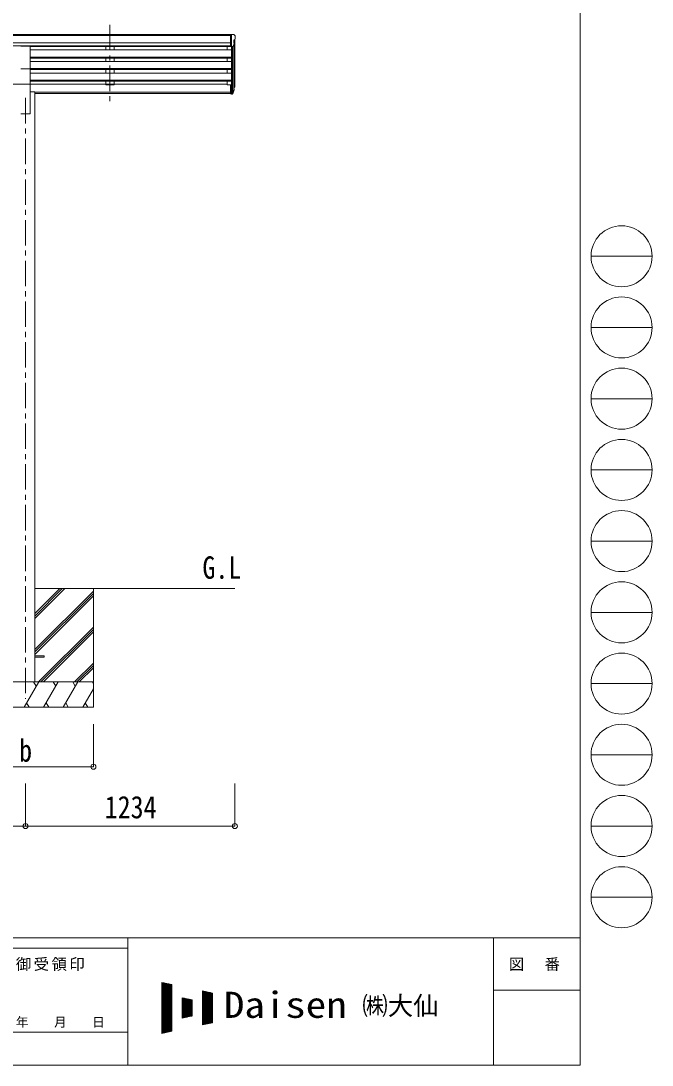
# Model space of a CAD drawing. Units: millimetres at full size, sheet at 1:30; details may follow other scales. Extents: x -8432 to 8432, y -5820 to 5820.
# Drawn here: x 4711 to 8432, y -5820 to 338 of the extents above; entities that cross this region are included whole.
import ezdxf
from ezdxf.enums import TextEntityAlignment as Align

# ---------------------------------------------------------------- set-up
doc = ezdxf.new("R2010")
doc.units = ezdxf.units.MM
doc.header["$LTSCALE"] = 30
doc.header["$PDMODE"] = 32
doc.header["$PDSIZE"] = 30
doc.linetypes.add('CHAIN1', pattern=[8, 5, -1, 1, -1])
for name, color, linetype, lineweight in [('0-0_0', 7, 'Continuous', 9), ('0-1_本体', 5, 'CHAIN1', 9), ('0-3_ELV2', 4, 'Continuous', 9), ('0-6_OTH_LINE', 6, 'Continuous', 9), ('F-0_240', 7, 'Continuous', 9)]:
    doc.layers.add(name, color=color, linetype=linetype, lineweight=lineweight)
doc.layers.add('0-7_SHAPE', color=7, linetype='Continuous')
doc.styles.add('ＭＳ ゴシック', font='')
doc.styles.get('ＭＳ ゴシック').set_extended_font_data('MS Gothic')

msp = doc.modelspace()

# ---------------------------------------------------------------- linework, layer by layer
at = {"layer": '0-0_0'}
for p, q in [((4793.27, -3010.09), (5972.07, -3010.09)), ((4793.27, -3185.72), (4968.91, -3010.09)), ((4793.27, -3171.58), (4954.76, -3010.09)), ((4793.27, -3157.44), (4940.62, -3010.09)), ((5138.07, -3010.09), (5138.07, -3710.09)), ((4793.27, -3369.57), (5138.07, -3024.77)), ((4793.27, -3383.71), (5138.07, -3038.91)), ((4793.27, -3397.85), (5138.07, -3053.06)), ((4814.88, -3560.09), (5138.07, -3236.9)), ((4829.02, -3560.09), (5138.07, -3251.04)), ((4843.17, -3560.09), (5138.07, -3265.19)), ((5027.01, -3560.09), (5138.07, -3449.03)), ((5041.16, -3560.09), (5138.07, -3463.18)), ((5055.3, -3560.09), (5138.07, -3477.32)), ((5138.07, -3560.09), (4338.07, -3560.09)), ((4729.23, -3710.09), (4815.83, -3560.09)), ((4800.83, -3586.07), (4785.83, -3560.09)), ((4844.7, -3710.09), (4931.3, -3560.09)), ((4916.3, -3586.07), (4901.3, -3560.09)), ((4960.17, -3710.09), (5046.77, -3560.09)), ((5016.77, -3560.09), (5031.77, -3586.07)), ((5132.24, -3560.09), (5138.07, -3570.19)), ((5075.64, -3710.09), (5138.07, -3601.95)), ((4744.23, -3684.11), (4759.23, -3710.09)), ((4859.7, -3684.11), (4874.7, -3710.09)), ((4975.17, -3684.11), (4990.17, -3710.09)), ((5090.64, -3684.11), (5105.64, -3710.09)), ((4338.07, -3710.09), (5138.07, -3710.09))]:
    msp.add_line(p, q, dxfattribs=at)
at = {"layer": '0-1_本体'}
for p, q in [((5236.07, 314.31), (5236.07, -163.21)), ((5236.07, 314.31), (5236.07, -163.21)), ((4738.07, -116.52), (4738.07, -3660.09))]:
    msp.add_line(p, q, dxfattribs=at)
at = {"layer": '0-3_ELV2'}
for p, q in [((5945.57, 256.96), (230.57, 256.96)), ((5945.57, 251.74), (230.57, 251.74)), ((5945.57, 258.57), (5935.57, 258.48)), ((5935.57, 256.96), (5935.57, 258.48)), ((5945.57, 186.58), (5945.57, 258.57)), ((5964.07, 258.57), (5945.57, 258.57)), ((5952.07, 185.58), (5952.07, 258.57)), ((5964.07, 258.57), (5966.41, 258.42)), ((5967.16, 258), (5971.23, 252.19)), ((5974.07, 249.19), (5974.07, 248.57)), ((5945.57, 208.21), (230.57, 208.21)), ((5945.57, 190.36), (230.57, 190.36)), ((4710.57, 187.94), (4765.57, 187.94)), ((4765.57, 56.14), (4765.57, 187.94)), ((5945.57, 187.01), (4765.57, 187.01)), ((5211.07, 187.11), (5211.07, 166.66)), ((5261.07, 187.11), (5261.07, 166.66)), ((5927.07, 187.11), (5927.07, 166.66)), ((5945.57, 186.58), (5952.07, 186.58)), ((5952.07, 185.58), (5957.28, 185.9)), ((5952.07, 185.58), (5952.07, -38.82)), ((5958.07, 186.06), (5958.08, -83.59)), ((5959.7, 187.39), (5968.7, 202.99)), ((5966.07, 224.05), (5966.07, 207.78)), ((5971.54, 227.38), (5966.22, 224.31)), ((5967.1, 200.22), (5967.1, -65.16)), ((5972.07, 227.99), (5972.07, -38.45)), ((4765.57, 166.66), (5952.07, 166.66)), ((4765.57, 124.78), (5952.07, 124.78)), ((4765.57, 123.29), (5952.07, 123.29)), ((4765.57, 118.97), (5952.07, 118.97)), ((4765.57, 98.17), (5952.07, 98.17)), ((5211.07, 118.97), (5211.07, 98.17)), ((5261.07, 118.97), (5261.07, 98.17)), ((5927.07, 118.97), (5927.07, 98.17)), ((4710.57, 56.14), (4765.57, 56.14)), ((4765.57, 56.29), (5952.07, 56.29)), ((4765.57, 56.14), (4765.57, -210.09)), ((4765.57, 54.8), (5952.07, 54.8)), ((4765.57, 50.48), (5952.07, 50.48)), ((4765.57, 29.68), (5952.07, 29.68)), ((5211.07, 50.48), (5211.07, 29.68)), ((5261.07, 50.48), (5261.07, 29.68)), ((5927.07, 29.68), (5927.07, 50.48)), ((4765.57, -34.5), (4495.07, -34.5)), ((4765.57, -12.2), (5952.07, -12.2)), ((4765.57, -13.7), (5952.07, -13.7)), ((4765.57, -18.01), (5952.07, -18.01)), ((5927.07, -34.5), (4765.57, -34.5)), ((5211.07, -18.01), (5211.07, -39.45)), ((5261.07, -39.45), (5211.07, -39.45)), ((5261.07, -18.01), (5261.07, -39.45)), ((5927.07, -18.01), (5927.07, -39.45)), ((5927.07, -39.45), (5945.57, -39.45)), ((5945.57, -38.82), (5945.57, -92.85)), ((5945.57, -38.82), (5952.07, -38.82)), ((5952.07, -38.82), (5952.07, -93.59)), ((5970.38, -51.63), (5967.1, -58.69)), ((5970.98, -53), (5967.1, -60.95)), ((4793.27, -81.09), (4765.57, -81.09)), ((4793.27, -81.09), (4793.27, -3560.09)), ((4793.27, -81.52), (5945.57, -81.52)), ((4793.27, -82.92), (5945.57, -82.92)), ((5945.57, -90.6), (4793.27, -90.6)), ((5945.57, -78.95), (5952.07, -78.95)), ((5945.57, -83.83), (5952.07, -83.83)), ((5945.57, -92.85), (5952.07, -92.85)), ((5952.07, -83.85), (5957.21, -83.85)), ((5952.07, -85.65), (5956.92, -85.65)), ((5952.07, -93.59), (5956.92, -93.59)), ((5958.51, -83.17), (5966.26, -67.76)), ((5967.71, -68.12), (5959.52, -84.3)), ((5968.33, -68.68), (5959.52, -92.23)), ((5968.66, -64.28), (5968.33, -68.68)), ((4710.57, -210.09), (4765.57, -210.09)), ((4793.27, -3405.59), (4848.07, -3405.59)), ((4793.27, -3414.59), (4848.07, -3414.59)), ((4848.07, -3405.59), (4848.07, -3414.59))]:
    msp.add_line(p, q, dxfattribs=at)
for centre, radius, start, end in [((5966.34, 257.42), 1, 35, 86.5), ((5971.07, 249.19), 3, 0, 87), ((5772.07, 248.57), 202, 355.05096, 0), ((5957.1, 188.89), 3, 273.5, 330), ((5966.37, 224.05), 0.3, 120, 180), ((5966.37, 207.78), 0.3, 180, 265.2833), ((5966.1, 204.49), 3, 330, 85.2833), ((5967.17, 231.75), 6.18, 315.00103, 354.2965), ((5941.49, -42.13), 30.41, 341.80266, 352.8448), ((5942.89, -43.89), 29.53, 342.01856, 353.49194)]:
    msp.add_arc(centre, radius, start, end, dxfattribs=at)
for centre, major_axis, ratio, start_param, end_param in [((5884.21, -37.64), (-87.93, 4.42), 0.541684, 3.060334, 3.2172517), ((5883.42, -44.32), (89.06, 1.43), 0.57596, 6.1985533, 6.3701348), ((5956.92, -82.94), (3, 0), 0.90356, 4.712389, 5.7595865), ((5956.92, -90.88), (-3, 0), 0.90356, 1.5707963, 2.6179939), ((5957.21, -82.49), (1.5, 0), 0.90356, 4.712389, 5.7595865), ((5882.15, -44.22), (88.05, 0), 0.90356, 5.9828017, 6.0168888), ((5967.36, -64.28), (-1.3, 0), 0.90356, 2.9359903, 4.9130961), ((5881.44, -48.09), (89.07, 0), 0.90356, 6.0316505, 6.077583)]:
    msp.add_ellipse(centre, major_axis=major_axis, ratio=ratio, start_param=start_param, end_param=end_param, dxfattribs=at)
at = {"layer": '0-6_OTH_LINE'}
for p, q in [((5138.07, -4060.09), (5138.07, -3810.11)), ((4338.07, -4060.09), (5138.07, -4060.09)), ((4738.07, -4410.09), (4738.07, -4160.09)), ((5972.07, -4410.09), (5972.07, -4160.09)), ((4738.07, -4410.09), (1438.07, -4410.09)), ((5972.07, -4410.09), (4738.07, -4410.09))]:
    msp.add_line(p, q, dxfattribs=at)
for p in [(5138.07, -4060.09), (4738.07, -4410.09), (5972.07, -4410.09)]:
    msp.add_point(p, dxfattribs=at)
at = {"layer": 'F-0_240', "color": 5}
for p, q in [((8007.94, 5820), (8007.94, -5820)), ((-8432.06, -5070), (8007.94, -5070)), ((5341.19, -5070), (5341.19, -5820)), ((7497.94, -5070), (7497.94, -5820)), ((-8432.06, -5130), (5341.19, -5130)), ((7497.94, -5377.5), (8007.94, -5377.5)), ((4501.18, -5625), (5341.19, -5625)), ((-8432.06, -5820), (8007.94, -5820))]:
    msp.add_line(p, q, dxfattribs=at)
at = {"layer": 'F-0_240', "color": 4}
for p, q in [((8072.06, -1050), (8432.06, -1050)), ((8072.06, -1470), (8432.06, -1470)), ((8072.06, -1890), (8432.06, -1890)), ((8072.06, -2310), (8432.06, -2310)), ((8072.06, -2730), (8432.06, -2730)), ((8072.06, -3150), (8432.06, -3150)), ((8072.06, -3570), (8432.06, -3570)), ((8072.06, -3990), (8432.06, -3990)), ((8072.06, -4410), (8432.06, -4410)), ((8072.06, -4830), (8432.06, -4830))]:
    msp.add_line(p, q, dxfattribs=at)
at = {"layer": 'F-0_240'}
for p, q in [((5541.15, -5332.6), (5601.15, -5345.1)), ((5541.15, -5332.6), (5541.15, -5632.6)), ((5541.15, -5335.42), (5554.7, -5335.42)), ((5541.15, -5338.42), (5569.1, -5338.42)), ((5541.15, -5341.42), (5583.5, -5341.42)), ((5541.15, -5344.42), (5597.9, -5344.42)), ((5541.15, -5347.42), (5601.15, -5347.42)), ((5541.15, -5350.42), (5601.15, -5350.42)), ((5541.15, -5353.42), (5601.15, -5353.42)), ((5541.15, -5356.42), (5601.15, -5356.42)), ((5542.92, -5632.23), (5542.92, -5332.97)), ((5545.92, -5631.61), (5545.92, -5333.6)), ((5548.92, -5630.98), (5548.92, -5334.22)), ((5551.92, -5630.36), (5551.92, -5334.85)), ((5554.92, -5629.73), (5554.92, -5335.47)), ((5557.92, -5629.11), (5557.92, -5336.1)), ((5560.92, -5628.48), (5560.92, -5336.72)), ((5563.92, -5627.86), (5563.92, -5337.35)), ((5566.92, -5627.23), (5566.92, -5337.97)), ((5569.92, -5626.61), (5569.92, -5338.6)), ((5572.92, -5625.98), (5572.92, -5339.22)), ((5575.92, -5625.36), (5575.92, -5339.85)), ((5578.92, -5624.73), (5578.92, -5340.47)), ((5581.92, -5624.11), (5581.92, -5341.1)), ((5584.92, -5623.48), (5584.92, -5341.72)), ((5587.92, -5622.86), (5587.92, -5342.35)), ((5590.92, -5622.23), (5590.92, -5342.97)), ((5593.92, -5621.61), (5593.92, -5343.6)), ((5596.92, -5620.98), (5596.92, -5344.22)), ((5599.92, -5620.36), (5599.92, -5344.85)), ((5601.15, -5345.1), (5601.15, -5620.1)), ((5541.15, -5359.42), (5601.15, -5359.42)), ((5541.15, -5362.42), (5601.15, -5362.42)), ((5541.15, -5365.42), (5601.15, -5365.42)), ((5541.15, -5368.42), (5601.15, -5368.42)), ((5541.15, -5371.42), (5601.15, -5371.42)), ((5541.15, -5374.42), (5601.15, -5374.42)), ((5541.15, -5377.42), (5601.15, -5377.42)), ((5541.15, -5380.42), (5601.15, -5380.42)), ((5541.15, -5383.42), (5601.15, -5383.42)), ((5541.15, -5386.42), (5601.15, -5386.42)), ((5541.15, -5389.42), (5601.15, -5389.42)), ((5541.15, -5392.42), (5601.15, -5392.42)), ((5541.15, -5395.42), (5601.15, -5395.42)), ((5541.15, -5398.42), (5601.15, -5398.42)), ((5541.15, -5401.42), (5601.15, -5401.42)), ((5541.15, -5404.42), (5601.15, -5404.42)), ((5541.15, -5407.42), (5601.15, -5407.42)), ((5541.15, -5410.42), (5601.15, -5410.42)), ((5541.15, -5413.42), (5601.15, -5413.42)), ((5541.15, -5416.42), (5601.15, -5416.42)), ((5781.15, -5382.6), (5841.15, -5395.1)), ((5781.15, -5382.6), (5781.15, -5582.6)), ((5781.15, -5383.42), (5785.1, -5383.42)), ((5781.15, -5386.42), (5799.5, -5386.42)), ((5781.15, -5389.42), (5813.9, -5389.42)), ((5781.15, -5392.42), (5828.3, -5392.42)), ((5781.15, -5395.42), (5841.15, -5395.42)), ((5781.15, -5398.42), (5841.15, -5398.42)), ((5781.15, -5401.42), (5841.15, -5401.42)), ((5781.15, -5404.42), (5841.15, -5404.42)), ((5781.15, -5407.42), (5841.15, -5407.42)), ((5781.15, -5410.42), (5841.15, -5410.42)), ((5781.15, -5413.42), (5841.15, -5413.42)), ((5781.15, -5416.42), (5841.15, -5416.42)), ((5782.92, -5582.23), (5782.92, -5382.97)), ((5785.92, -5581.61), (5785.92, -5383.6)), ((5788.92, -5580.98), (5788.92, -5384.22)), ((5791.92, -5580.36), (5791.92, -5384.85)), ((5794.92, -5579.73), (5794.92, -5385.47)), ((5797.92, -5579.11), (5797.92, -5386.1)), ((5800.92, -5578.48), (5800.92, -5386.72)), ((5803.92, -5577.86), (5803.92, -5387.35)), ((5806.92, -5577.23), (5806.92, -5387.97)), ((5809.92, -5576.61), (5809.92, -5388.6)), ((5812.92, -5575.98), (5812.92, -5389.22)), ((5815.92, -5575.36), (5815.92, -5389.85)), ((5818.92, -5574.73), (5818.92, -5390.47)), ((5821.92, -5574.11), (5821.92, -5391.1)), ((5824.92, -5573.48), (5824.92, -5391.72)), ((5827.92, -5572.86), (5827.92, -5392.35)), ((5830.92, -5572.23), (5830.92, -5392.97)), ((5833.92, -5571.61), (5833.92, -5393.6)), ((5836.92, -5570.98), (5836.92, -5394.22)), ((5839.92, -5570.36), (5839.92, -5394.85)), ((5841.15, -5395.1), (5841.15, -5570.1)), ((5541.15, -5419.42), (5601.15, -5419.42)), ((5541.15, -5422.42), (5601.15, -5422.42)), ((5541.15, -5425.42), (5601.15, -5425.42)), ((5541.15, -5428.42), (5601.15, -5428.42)), ((5541.15, -5431.42), (5601.15, -5431.42)), ((5541.15, -5434.42), (5601.15, -5434.42)), ((5541.15, -5437.42), (5601.15, -5437.42)), ((5541.15, -5440.42), (5601.15, -5440.42)), ((5541.15, -5443.42), (5601.15, -5443.42)), ((5541.15, -5446.42), (5601.15, -5446.42)), ((5541.15, -5449.42), (5601.15, -5449.42)), ((5541.15, -5452.42), (5601.15, -5452.42)), ((5541.15, -5455.42), (5601.15, -5455.42)), ((5541.15, -5458.42), (5601.15, -5458.42)), ((5541.15, -5461.42), (5601.15, -5461.42)), ((5541.15, -5464.42), (5601.15, -5464.42)), ((5541.15, -5467.42), (5601.15, -5467.42)), ((5541.15, -5470.42), (5601.15, -5470.42)), ((5541.15, -5473.42), (5601.15, -5473.42)), ((5541.15, -5476.42), (5601.15, -5476.42)), ((5541.15, -5479.42), (5601.15, -5479.42)), ((5661.15, -5422.6), (5721.15, -5435.1)), ((5661.15, -5422.6), (5661.15, -5542.6)), ((5661.15, -5425.42), (5674.7, -5425.42)), ((5661.15, -5428.42), (5689.1, -5428.42)), ((5661.15, -5431.42), (5703.5, -5431.42)), ((5661.15, -5434.42), (5717.9, -5434.42)), ((5661.15, -5437.42), (5721.15, -5437.42)), ((5661.15, -5440.42), (5721.15, -5440.42)), ((5661.15, -5443.42), (5721.15, -5443.42)), ((5661.15, -5446.42), (5721.15, -5446.42)), ((5661.15, -5449.42), (5721.15, -5449.42)), ((5661.15, -5452.42), (5721.15, -5452.42)), ((5661.15, -5455.42), (5721.15, -5455.42)), ((5661.15, -5458.42), (5721.15, -5458.42)), ((5661.15, -5461.42), (5721.15, -5461.42)), ((5661.15, -5464.42), (5721.15, -5464.42)), ((5661.15, -5467.42), (5721.15, -5467.42)), ((5661.15, -5470.42), (5721.15, -5470.42)), ((5661.15, -5473.42), (5721.15, -5473.42)), ((5661.15, -5476.42), (5721.15, -5476.42)), ((5661.15, -5479.42), (5721.15, -5479.42)), ((5662.92, -5542.23), (5662.92, -5422.97)), ((5665.92, -5541.61), (5665.92, -5423.6)), ((5668.92, -5540.98), (5668.92, -5424.22)), ((5671.92, -5540.36), (5671.92, -5424.85)), ((5674.92, -5539.73), (5674.92, -5425.47)), ((5677.92, -5539.11), (5677.92, -5426.1)), ((5680.92, -5538.48), (5680.92, -5426.72)), ((5683.92, -5537.86), (5683.92, -5427.35)), ((5686.92, -5537.23), (5686.92, -5427.97)), ((5689.92, -5536.61), (5689.92, -5428.6)), ((5692.92, -5535.98), (5692.92, -5429.22)), ((5695.92, -5535.36), (5695.92, -5429.85)), ((5698.92, -5534.73), (5698.92, -5430.47)), ((5701.92, -5534.11), (5701.92, -5431.1)), ((5704.92, -5533.48), (5704.92, -5431.72)), ((5707.92, -5532.86), (5707.92, -5432.35)), ((5710.92, -5532.23), (5710.92, -5432.97)), ((5713.92, -5531.61), (5713.92, -5433.6)), ((5716.92, -5530.98), (5716.92, -5434.22)), ((5719.92, -5530.36), (5719.92, -5434.85)), ((5721.15, -5435.1), (5721.15, -5530.1)), ((5781.15, -5419.42), (5841.15, -5419.42)), ((5781.15, -5422.42), (5841.15, -5422.42)), ((5781.15, -5425.42), (5841.15, -5425.42)), ((5781.15, -5428.42), (5841.15, -5428.42)), ((5781.15, -5431.42), (5841.15, -5431.42)), ((5781.15, -5434.42), (5841.15, -5434.42)), ((5781.15, -5437.42), (5841.15, -5437.42)), ((5781.15, -5440.42), (5841.15, -5440.42)), ((5781.15, -5443.42), (5841.15, -5443.42)), ((5781.15, -5446.42), (5841.15, -5446.42)), ((5781.15, -5449.42), (5841.15, -5449.42)), ((5781.15, -5452.42), (5841.15, -5452.42)), ((5781.15, -5455.42), (5841.15, -5455.42)), ((5781.15, -5458.42), (5841.15, -5458.42)), ((5781.15, -5461.42), (5841.15, -5461.42)), ((5781.15, -5464.42), (5841.15, -5464.42)), ((5781.15, -5467.42), (5841.15, -5467.42)), ((5781.15, -5470.42), (5841.15, -5470.42)), ((5781.15, -5473.42), (5841.15, -5473.42)), ((5781.15, -5476.42), (5841.15, -5476.42)), ((5781.15, -5479.42), (5841.15, -5479.42)), ((5541.15, -5482.42), (5601.15, -5482.42)), ((5541.15, -5485.42), (5601.15, -5485.42)), ((5541.15, -5488.42), (5601.15, -5488.42)), ((5541.15, -5491.42), (5601.15, -5491.42)), ((5541.15, -5494.42), (5601.15, -5494.42)), ((5541.15, -5497.42), (5601.15, -5497.42)), ((5541.15, -5500.42), (5601.15, -5500.42)), ((5541.15, -5503.42), (5601.15, -5503.42)), ((5541.15, -5506.42), (5601.15, -5506.42)), ((5541.15, -5509.42), (5601.15, -5509.42)), ((5541.15, -5512.42), (5601.15, -5512.42)), ((5541.15, -5515.42), (5601.15, -5515.42)), ((5541.15, -5518.42), (5601.15, -5518.42)), ((5541.15, -5521.42), (5601.15, -5521.42)), ((5541.15, -5524.42), (5601.15, -5524.42)), ((5541.15, -5527.42), (5601.15, -5527.42)), ((5541.15, -5530.42), (5601.15, -5530.42)), ((5541.15, -5533.42), (5601.15, -5533.42)), ((5541.15, -5536.42), (5601.15, -5536.42)), ((5541.15, -5539.42), (5601.15, -5539.42)), ((5661.15, -5482.42), (5721.15, -5482.42)), ((5661.15, -5485.42), (5721.15, -5485.42)), ((5661.15, -5488.42), (5721.15, -5488.42)), ((5661.15, -5491.42), (5721.15, -5491.42)), ((5661.15, -5494.42), (5721.15, -5494.42)), ((5661.15, -5497.42), (5721.15, -5497.42)), ((5661.15, -5500.42), (5721.15, -5500.42)), ((5661.15, -5503.42), (5721.15, -5503.42)), ((5661.15, -5506.42), (5721.15, -5506.42)), ((5661.15, -5509.42), (5721.15, -5509.42)), ((5661.15, -5512.42), (5721.15, -5512.42)), ((5661.15, -5515.42), (5721.15, -5515.42)), ((5661.15, -5518.42), (5721.15, -5518.42)), ((5661.15, -5521.42), (5721.15, -5521.42)), ((5661.15, -5524.42), (5721.15, -5524.42)), ((5661.15, -5527.42), (5721.15, -5527.42)), ((5661.15, -5542.6), (5721.15, -5530.1)), ((5661.15, -5530.42), (5719.6, -5530.42)), ((5661.15, -5533.42), (5705.2, -5533.42)), ((5661.15, -5536.42), (5690.8, -5536.42)), ((5661.15, -5539.42), (5676.4, -5539.42)), ((5781.15, -5482.42), (5841.15, -5482.42)), ((5781.15, -5485.42), (5841.15, -5485.42)), ((5781.15, -5488.42), (5841.15, -5488.42)), ((5781.15, -5491.42), (5841.15, -5491.42)), ((5781.15, -5494.42), (5841.15, -5494.42)), ((5781.15, -5497.42), (5841.15, -5497.42)), ((5781.15, -5500.42), (5841.15, -5500.42)), ((5781.15, -5503.42), (5841.15, -5503.42)), ((5781.15, -5506.42), (5841.15, -5506.42)), ((5781.15, -5509.42), (5841.15, -5509.42)), ((5781.15, -5512.42), (5841.15, -5512.42)), ((5781.15, -5515.42), (5841.15, -5515.42)), ((5781.15, -5518.42), (5841.15, -5518.42)), ((5781.15, -5521.42), (5841.15, -5521.42)), ((5781.15, -5524.42), (5841.15, -5524.42)), ((5781.15, -5527.42), (5841.15, -5527.42)), ((5781.15, -5530.42), (5841.15, -5530.42)), ((5781.15, -5533.42), (5841.15, -5533.42)), ((5781.15, -5536.42), (5841.15, -5536.42)), ((5781.15, -5539.42), (5841.15, -5539.42)), ((5541.15, -5542.42), (5601.15, -5542.42)), ((5541.15, -5545.42), (5601.15, -5545.42)), ((5541.15, -5548.42), (5601.15, -5548.42)), ((5541.15, -5551.42), (5601.15, -5551.42)), ((5541.15, -5554.42), (5601.15, -5554.42)), ((5541.15, -5557.42), (5601.15, -5557.42)), ((5541.15, -5560.42), (5601.15, -5560.42)), ((5541.15, -5563.42), (5601.15, -5563.42)), ((5541.15, -5566.42), (5601.15, -5566.42)), ((5541.15, -5569.42), (5601.15, -5569.42)), ((5541.15, -5572.42), (5601.15, -5572.42)), ((5541.15, -5575.42), (5601.15, -5575.42)), ((5541.15, -5578.42), (5601.15, -5578.42)), ((5541.15, -5581.42), (5601.15, -5581.42)), ((5541.15, -5584.42), (5601.15, -5584.42)), ((5541.15, -5587.42), (5601.15, -5587.42)), ((5541.15, -5590.42), (5601.15, -5590.42)), ((5541.15, -5593.42), (5601.15, -5593.42)), ((5541.15, -5596.42), (5601.15, -5596.42)), ((5541.15, -5599.42), (5601.15, -5599.42)), ((5541.15, -5602.42), (5601.15, -5602.42)), ((5661.15, -5542.42), (5662, -5542.42)), ((5781.15, -5542.42), (5841.15, -5542.42)), ((5781.15, -5545.42), (5841.15, -5545.42)), ((5781.15, -5548.42), (5841.15, -5548.42)), ((5781.15, -5551.42), (5841.15, -5551.42)), ((5781.15, -5554.42), (5841.15, -5554.42)), ((5781.15, -5557.42), (5841.15, -5557.42)), ((5781.15, -5560.42), (5841.15, -5560.42)), ((5781.15, -5563.42), (5841.15, -5563.42)), ((5781.15, -5566.42), (5841.15, -5566.42)), ((5781.15, -5569.42), (5841.15, -5569.42)), ((5841.15, -5570.1), (5781.15, -5582.6)), ((5781.15, -5572.42), (5830, -5572.42)), ((5781.15, -5575.42), (5815.6, -5575.42)), ((5781.15, -5578.42), (5801.2, -5578.42)), ((5781.15, -5581.42), (5786.8, -5581.42)), ((5541.15, -5605.42), (5601.15, -5605.42)), ((5541.15, -5608.42), (5601.15, -5608.42)), ((5541.15, -5611.42), (5601.15, -5611.42)), ((5541.15, -5614.42), (5601.15, -5614.42)), ((5541.15, -5617.42), (5601.15, -5617.42)), ((5601.15, -5620.1), (5541.15, -5632.6)), ((5541.15, -5620.42), (5599.6, -5620.42)), ((5541.15, -5623.42), (5585.2, -5623.42)), ((5541.15, -5626.42), (5570.8, -5626.42)), ((5541.15, -5629.42), (5556.4, -5629.42)), ((5541.15, -5632.42), (5542, -5632.42))]:
    msp.add_line(p, q, dxfattribs=at)
at = {"layer": 'F-0_240', "color": 4}
for centre in [(8252.05, -1050), (8252.05, -1470), (8252.05, -1890), (8252.05, -2310), (8252.05, -2730), (8252.05, -3150), (8252.05, -3570), (8252.05, -3990), (8252.05, -4410), (8252.05, -4830)]:
    msp.add_circle(centre, 180, dxfattribs=at)

# ---------------------------------------------------------------- texts
at = {"layer": '0-6_OTH_LINE', "color": 7, "style": 'ＭＳ ゴシック', "width": 0.85}
for s, p in [('b', (4700.57, -4070.09)), ('1234', (5205.07, -4404.09))]:
    msp.add_text(s, height=132, dxfattribs=at).set_placement(p, align=Align.BOTTOM_LEFT)
at = {"layer": '0-7_SHAPE', "style": 'ＭＳ ゴシック', "width": 0.85}
msp.add_text('G.L', height=132, dxfattribs=at).set_placement((5781.04, -2991.39), align=Align.BOTTOM_LEFT)
at = {"layer": 'F-0_240', "style": 'ＭＳ ゴシック', "width": 1.15}
msp.add_text('Daisen', height=154, dxfattribs=at).set_placement((5908.01, -5587.6), align=Align.BOTTOM_LEFT)
at = {"layer": 'F-0_240', "style": 'ＭＳ ゴシック'}
for s, height, p in [('㈱大仙\u3000', 110, (6723.41, -5557.6)), ('年\u3000\u3000月\u3000\u3000日', 54.99, (4681.19, -5610))]:
    msp.add_text(s, height=height, dxfattribs=at).set_placement(p, align=Align.BOTTOM_LEFT)
at = {"layer": 'F-0_240', "char_height": 65.98, "attachment_point": 7, "style": 'ＭＳ ゴシック'}
for s, insert in [('\\T1.17;御受領印', (4681.18, -5265)), ('\\T1.17;図\u3000番', (7587.94, -5265))]:
    msp.add_mtext(s, dxfattribs=dict(at, insert=insert))

doc.saveas('drawing.dxf')
